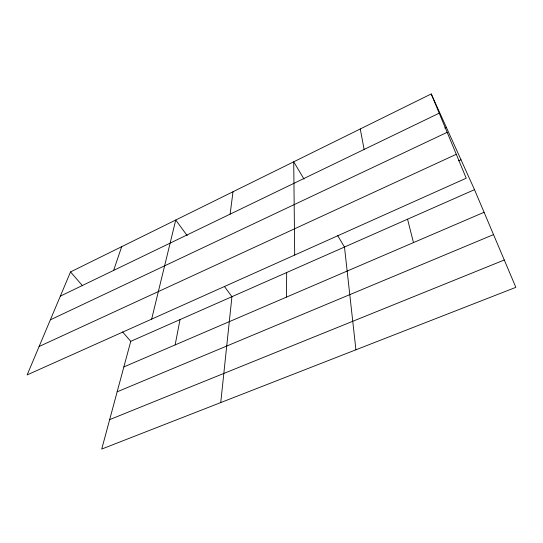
<?xml version="1.0" encoding="UTF-8"?>
<svg xmlns="http://www.w3.org/2000/svg" width="543" height="543" viewBox="0 0 543 543"><rect width="100%" height="100%" fill="white"/><g stroke="black" fill="none" stroke-linecap="round" stroke-linejoin="round"><path stroke-width="0.81" d="M286.534 297.089L286.663 272.545M220.743 402.58L231.929 296.695L224.564 286.65M230.123 214.152L233.001 191.76M175.145 344.907L180.025 319.596M151.653 319.121L175.749 220.003L187.206 235.655M474.507 189.663L130.754 341.337L101.731 449.054L515.85 287.342L474.507 189.663L431.237 93.946L70.536 271.921L27.15 374.901L466.22 178.206L431.237 93.946M113.63 270.407L121.68 246.685M60.327 296.145L439.219 113.175M444.765 127.985L446.298 127.259M50.35 319.834L447.167 132.322M39.116 346.502L456.296 154.3M458.686 160.803L460.987 159.751M123.858 366.925L484.078 212.279M117.159 391.802L493.533 234.61M109.659 419.624L504.277 260.002M70.536 271.921L82.57 285.788M122.616 331.956L130.754 341.337M304.032 179.109L293.722 161.8L294.7 255.04M337.603 235.479L344.486 247.031L355.923 349.794M407.555 219.202L413.474 242.592M360.26 128.969L364.115 149.44"/></g></svg>
